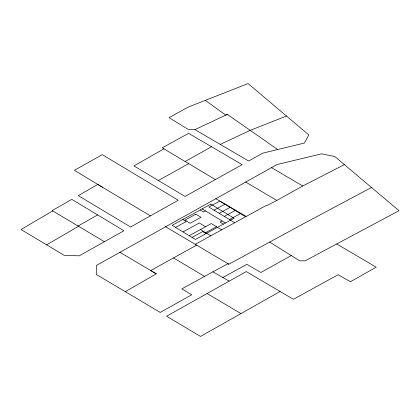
<?xml version="1.0" encoding="UTF-8"?>
<svg xmlns="http://www.w3.org/2000/svg" width="420" height="420" viewBox="0 0 420 420"><rect width="100%" height="100%" fill="white"/><g stroke="black" fill="none" stroke-linecap="round" stroke-linejoin="round"><path stroke-width="0.63" d="M119.942 252.304L156.298 273.84L125.317 291.653L96.243 274.433L96.395 265.456L277.048 164.546L321.547 153.82L334.756 156.497L399 210.698L305.062 260.857L299.67 260.799L269.666 242.067M52.705 210.919L21 229.53L64.355 255.407L79.275 255.817L123.926 230.748L71.799 199.379L52.164 210.593L104.438 241.721M46.641 244.839L78.535 226.296L78.057 226.013L97.618 214.93M163.942 148.859L133.912 165.9L185.041 196.445L242.151 164.651L188.627 133.35L162.236 147.829L215.36 179.571M280.114 291.485L246.246 271.588L166.593 316.218L200.519 336.425L280.114 291.485L293.459 299.287L338.131 274.706L350.411 281.736L376.226 267.215L336.798 244.025M150.392 215.849L130.573 227.005L78.267 195.636L97.734 184.417L150.392 215.849L178.243 200.235L102.27 154.644L74.398 170.321L102.785 187.441M185.12 161.548L211.459 146.759M195.242 244.314L266.312 205.459L266.695 205.695L276.796 200.424L302.746 185.971L344.416 164.614M158.361 180.506L188.664 163.674M291.281 255.559L260.846 272.491L246.934 264.327L222.831 277.499L212.877 271.845L181.818 288.897L191.746 294.767L160.235 312.438L125.317 291.653M196.644 245.144L150.712 270.543L156.298 273.84M175.544 227.372L186.186 221.545L182.821 219.497M205.543 210.929L203.569 212.016L200.203 209.974M214.042 210.158L224.91 204.204M183.031 231.929L199.327 222.994L205.517 226.758M219.198 213.297L230.066 207.338M189.221 235.688L211.318 223.577L221.634 229.85M224.359 216.431L235.221 210.478M192.045 237.41L202.687 231.578L206.047 233.625M222.049 220.967L220.07 222.054L223.429 224.096M205.611 232.669L216.478 226.716M229.514 219.566L240.377 213.612M212.877 271.845L227.997 263.713L228.832 264.212L302.794 224.096L371.537 187.446M194.964 129.617L227.335 114.392L277.704 149.546L304.479 143.036L308.774 134.888L248.084 83.575L188.05 107.142L169.076 117.668L188.286 129.444L194.964 129.617L248.672 161.023L262.757 153.132L277.704 149.546M220.222 144.396L250.178 130.358L286.482 116.046M227.335 114.392L225.677 115.054L205.301 100.37M222.831 277.499L229.204 281.117M215.775 198.655L246.172 216.4M271.509 167.622L302.746 185.971M245.653 182.028L276.796 200.424M165.454 226.669L228.832 264.212M207.081 293.522L241.001 313.625M173.523 257.927L204.503 276.392M245.537 216.752L219.749 201.07L208.887 207.023L234.67 222.705M202.183 208.887L225.409 223.01M200.456 229.53L210.772 235.804M210.845 204.141L172.184 225.33L195.405 239.453L234.071 218.264L210.845 204.141M195.851 214.168L184.984 220.122L190.139 223.262L201.007 217.303L195.851 214.168"/></g></svg>
